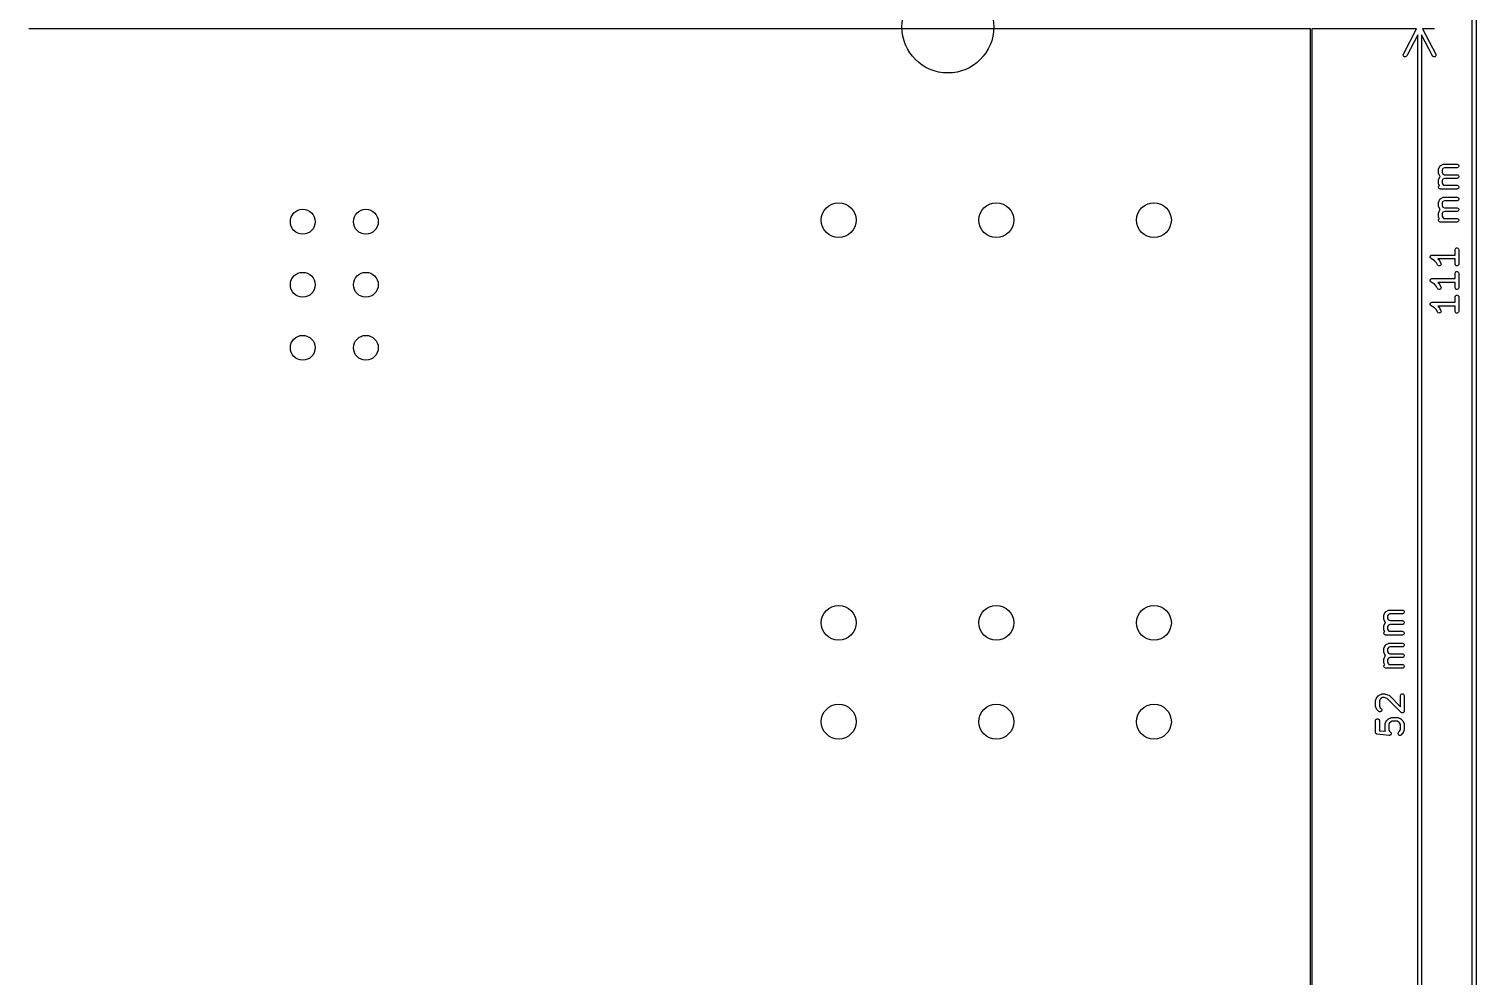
# Model space of a CAD drawing. Extents: x 0.57 to 7.95, y -5.84 to -0.5.
# Drawn here: x 5.629 to 7.924, y -4.144 to -2.641 of the extents above; entities that cross this region are included whole.
import ezdxf

# ---------------------------------------------------------------- set-up
doc = ezdxf.new("R2010")
doc.units = 0
doc.header["$MEASUREMENT"] = 0
doc.layers.add('BLACK', color=7, linetype='CONTINUOUS')

msp = doc.modelspace()

# ---------------------------------------------------------------- linework, layer by layer
at = {"layer": 'BLACK', "linetype": 'CONTINUOUS'}
for p, q in [((7.9183, -5.1454), (7.9183, -0.7995)), ((7.9242, -0.7995), (7.9242, -5.1454)), ((5.6299, -2.6407), (5.6293, -2.6407)), ((7.1063, -2.6407), (5.6299, -2.6407)), ((7.6616, -2.6407), (7.1063, -2.6407)), ((7.6616, -4.6821), (7.6616, -2.6407)), ((7.6636, -2.6407), (7.6636, -4.6821)), ((7.8298, -2.6407), (7.6636, -2.6407)), ((7.8089, -2.6808), (7.8298, -2.6407)), ((7.8317, -2.6499), (7.8142, -2.6835)), ((7.8317, -4.673), (7.8317, -2.6499)), ((7.8551, -2.6835), (7.8376, -2.6499)), ((7.8376, -2.6499), (7.8376, -4.673)), ((7.8577, -2.6407), (7.8395, -2.6407)), ((7.8395, -2.6407), (7.8604, -2.6808)), ((7.8583, -2.6407), (7.8577, -2.6407)), ((7.8086, -2.6825), (7.8087, -2.6813)), ((7.809, -2.6836), (7.8086, -2.6825)), ((7.8087, -2.6813), (7.8089, -2.6808)), ((7.8097, -2.6844), (7.809, -2.6836)), ((7.8107, -2.685), (7.8097, -2.6844)), ((7.8119, -2.6851), (7.8107, -2.685)), ((7.813, -2.6847), (7.8119, -2.6851)), ((7.8139, -2.684), (7.813, -2.6847)), ((7.8142, -2.6835), (7.8139, -2.684)), ((7.8554, -2.684), (7.8551, -2.6835)), ((7.8563, -2.6847), (7.8554, -2.684)), ((7.8574, -2.6851), (7.8563, -2.6847)), ((7.8586, -2.685), (7.8574, -2.6851)), ((7.8596, -2.6844), (7.8586, -2.685)), ((7.8603, -2.6836), (7.8596, -2.6844)), ((7.8607, -2.6825), (7.8603, -2.6836)), ((7.8604, -2.6808), (7.8606, -2.6813)), ((7.8606, -2.6813), (7.8607, -2.6825)), ((7.8647, -2.8631), (7.8648, -2.863)), ((7.8647, -2.8637), (7.8647, -2.8631)), ((7.8647, -2.8693), (7.8647, -2.8637)), ((7.8648, -2.8629), (7.865, -2.8624)), ((7.8648, -2.863), (7.8648, -2.8629)), ((7.865, -2.8624), (7.8669, -2.8586)), ((7.8669, -2.8586), (7.8669, -2.8585)), ((7.8669, -2.8585), (7.867, -2.8585)), ((7.867, -2.8584), (7.8672, -2.8581)), ((7.867, -2.8585), (7.867, -2.8584)), ((7.8672, -2.8581), (7.8675, -2.8579)), ((7.8675, -2.8579), (7.8677, -2.8576)), ((7.8677, -2.8576), (7.868, -2.8574)), ((7.868, -2.8574), (7.8681, -2.8574)), ((7.8681, -2.8574), (7.8682, -2.8573)), ((7.8681, -2.8574), (7.8681, -2.8574)), ((7.8682, -2.8573), (7.8719, -2.8554)), ((7.8717, -2.8622), (7.8706, -2.8644)), ((7.8706, -2.8644), (7.8706, -2.8686)), ((7.874, -2.861), (7.8717, -2.8622)), ((7.8719, -2.8554), (7.8725, -2.8552)), ((7.8725, -2.8552), (7.8726, -2.8552)), ((7.8726, -2.8552), (7.8727, -2.8552)), ((7.8727, -2.8552), (7.8733, -2.8551)), ((7.8733, -2.8551), (7.8939, -2.8551)), ((7.8939, -2.861), (7.874, -2.861)), ((7.8939, -2.8551), (7.8945, -2.8552)), ((7.8945, -2.861), (7.8939, -2.861)), ((7.8945, -2.8552), (7.8955, -2.8556)), ((7.8955, -2.8605), (7.8945, -2.861)), ((7.8955, -2.8556), (7.8963, -2.8564)), ((7.8963, -2.8597), (7.8955, -2.8605)), ((7.8963, -2.8564), (7.8968, -2.8575)), ((7.8968, -2.8587), (7.8963, -2.8597)), ((7.8968, -2.8575), (7.8968, -2.8587)), ((7.8647, -2.8699), (7.8647, -2.8693)), ((7.8648, -2.87), (7.8647, -2.8699)), ((7.8647, -2.88), (7.8648, -2.8799)), ((7.8647, -2.8806), (7.8647, -2.88)), ((7.8647, -2.8862), (7.8647, -2.8806)), ((7.8647, -2.8868), (7.8647, -2.8862)), ((7.8648, -2.8869), (7.8647, -2.8868)), ((7.8647, -2.8912), (7.8652, -2.8902)), ((7.8647, -2.8924), (7.8647, -2.8912)), ((7.8648, -2.8701), (7.8648, -2.87)), ((7.865, -2.8706), (7.8648, -2.8701)), ((7.8648, -2.8798), (7.865, -2.8793)), ((7.8648, -2.8799), (7.8648, -2.8798)), ((7.8648, -2.887), (7.8648, -2.8869)), ((7.865, -2.8875), (7.8648, -2.887)), ((7.8669, -2.8744), (7.865, -2.8706)), ((7.865, -2.8793), (7.8669, -2.8755)), ((7.866, -2.8894), (7.865, -2.8875)), ((7.8652, -2.8902), (7.866, -2.8894)), ((7.8669, -2.8745), (7.8669, -2.8744)), ((7.867, -2.8745), (7.8669, -2.8745)), ((7.8669, -2.8755), (7.8669, -2.8754)), ((7.8669, -2.8754), (7.867, -2.8754)), ((7.867, -2.8746), (7.867, -2.8745)), ((7.8672, -2.8749), (7.867, -2.8746)), ((7.867, -2.8753), (7.8672, -2.875)), ((7.867, -2.8754), (7.867, -2.8753)), ((7.8673, -2.875), (7.8672, -2.8749)), ((7.8672, -2.875), (7.8673, -2.875)), ((7.8706, -2.8686), (7.8717, -2.8709)), ((7.8717, -2.879), (7.8706, -2.8813)), ((7.8706, -2.8813), (7.8706, -2.8855)), ((7.8706, -2.8855), (7.8719, -2.8882)), ((7.8717, -2.8709), (7.874, -2.872)), ((7.874, -2.8779), (7.8717, -2.879)), ((7.8719, -2.8882), (7.8726, -2.8889)), ((7.8726, -2.8889), (7.8939, -2.8889)), ((7.874, -2.872), (7.8939, -2.872)), ((7.8939, -2.8779), (7.874, -2.8779)), ((7.8939, -2.872), (7.8945, -2.8721)), ((7.8945, -2.8778), (7.8939, -2.8779)), ((7.8939, -2.8889), (7.8945, -2.8889)), ((7.8945, -2.8721), (7.8955, -2.8725)), ((7.8955, -2.8774), (7.8945, -2.8778)), ((7.8945, -2.8889), (7.8955, -2.8894)), ((7.8955, -2.8725), (7.8963, -2.8733)), ((7.8963, -2.8766), (7.8955, -2.8774)), ((7.8955, -2.8894), (7.8963, -2.8902)), ((7.8963, -2.8733), (7.8968, -2.8744)), ((7.8968, -2.8755), (7.8963, -2.8766)), ((7.8963, -2.8902), (7.8968, -2.8912)), ((7.8968, -2.8744), (7.8968, -2.8755)), ((7.8968, -2.8912), (7.8968, -2.8924)), ((7.8652, -2.8935), (7.8647, -2.8924)), ((7.865, -2.9149), (7.8669, -2.9111)), ((7.866, -2.8943), (7.8652, -2.8935)), ((7.8671, -2.8947), (7.866, -2.8943)), ((7.8669, -2.9111), (7.8669, -2.911)), ((7.8669, -2.911), (7.867, -2.911)), ((7.867, -2.9109), (7.8672, -2.9106)), ((7.867, -2.911), (7.867, -2.9109)), ((7.8676, -2.8948), (7.8671, -2.8947)), ((7.8672, -2.9106), (7.8675, -2.9104)), ((7.8675, -2.9104), (7.8677, -2.9101)), ((7.8939, -2.8948), (7.8676, -2.8948)), ((7.8677, -2.9101), (7.868, -2.9099)), ((7.868, -2.9099), (7.8681, -2.9099)), ((7.8681, -2.9099), (7.8682, -2.9098)), ((7.8681, -2.9099), (7.8681, -2.9099)), ((7.8682, -2.9098), (7.8719, -2.9079)), ((7.874, -2.9135), (7.8717, -2.9146)), ((7.8719, -2.9079), (7.8725, -2.9077)), ((7.8725, -2.9077), (7.8726, -2.9077)), ((7.8726, -2.9077), (7.8727, -2.9077)), ((7.8727, -2.9077), (7.8733, -2.9076)), ((7.8733, -2.9076), (7.8939, -2.9076)), ((7.8939, -2.9135), (7.874, -2.9135)), ((7.8945, -2.8947), (7.8939, -2.8948)), ((7.8939, -2.9076), (7.8945, -2.9077)), ((7.8945, -2.9135), (7.8939, -2.9135)), ((7.8955, -2.8943), (7.8945, -2.8947)), ((7.8945, -2.9077), (7.8955, -2.9081)), ((7.8955, -2.913), (7.8945, -2.9135)), ((7.8963, -2.8935), (7.8955, -2.8943)), ((7.8955, -2.9081), (7.8963, -2.9089)), ((7.8963, -2.9122), (7.8955, -2.913)), ((7.8968, -2.8924), (7.8963, -2.8935)), ((7.8963, -2.9089), (7.8968, -2.91)), ((7.8968, -2.9111), (7.8963, -2.9122)), ((7.8968, -2.91), (7.8968, -2.9111)), ((7.8647, -2.9156), (7.8648, -2.9155)), ((7.8647, -2.9162), (7.8647, -2.9156)), ((7.8647, -2.9218), (7.8647, -2.9162)), ((7.8647, -2.9224), (7.8647, -2.9218)), ((7.8648, -2.9225), (7.8647, -2.9224)), ((7.8647, -2.9325), (7.8648, -2.9324)), ((7.8647, -2.9331), (7.8647, -2.9325)), ((7.8647, -2.9387), (7.8647, -2.9331)), ((7.8648, -2.9154), (7.865, -2.9149)), ((7.8648, -2.9155), (7.8648, -2.9154)), ((7.8648, -2.9226), (7.8648, -2.9225)), ((7.865, -2.9231), (7.8648, -2.9226)), ((7.8648, -2.9323), (7.865, -2.9318)), ((7.8648, -2.9324), (7.8648, -2.9323)), ((7.8669, -2.9269), (7.865, -2.9231)), ((7.865, -2.9318), (7.8669, -2.928)), ((7.8669, -2.927), (7.8669, -2.9269)), ((7.867, -2.927), (7.8669, -2.927)), ((7.8669, -2.928), (7.8669, -2.9279)), ((7.8669, -2.9279), (7.867, -2.9279)), ((7.867, -2.9271), (7.867, -2.927)), ((7.8672, -2.9274), (7.867, -2.9271)), ((7.867, -2.9278), (7.8672, -2.9275)), ((7.867, -2.9279), (7.867, -2.9278)), ((7.8672, -2.9275), (7.8673, -2.9274)), ((7.8673, -2.9274), (7.8672, -2.9274)), ((7.8717, -2.9146), (7.8706, -2.9169)), ((7.8706, -2.9169), (7.8706, -2.9211)), ((7.8706, -2.9211), (7.8717, -2.9234)), ((7.8717, -2.9315), (7.8706, -2.9338)), ((7.8706, -2.9338), (7.8706, -2.938)), ((7.8717, -2.9234), (7.874, -2.9245)), ((7.874, -2.9304), (7.8717, -2.9315)), ((7.874, -2.9245), (7.8939, -2.9245)), ((7.8939, -2.9304), (7.874, -2.9304)), ((7.8939, -2.9245), (7.8945, -2.9246)), ((7.8945, -2.9303), (7.8939, -2.9304)), ((7.8945, -2.9246), (7.8955, -2.925)), ((7.8955, -2.9299), (7.8945, -2.9303)), ((7.8955, -2.925), (7.8963, -2.9258)), ((7.8963, -2.9291), (7.8955, -2.9299)), ((7.8963, -2.9258), (7.8968, -2.9269)), ((7.8968, -2.928), (7.8963, -2.9291)), ((7.8968, -2.9269), (7.8968, -2.928)), ((7.8647, -2.9393), (7.8647, -2.9387)), ((7.8648, -2.9394), (7.8647, -2.9393)), ((7.8647, -2.9437), (7.8652, -2.9427)), ((7.8647, -2.9449), (7.8647, -2.9437)), ((7.8652, -2.946), (7.8647, -2.9449)), ((7.8648, -2.9395), (7.8648, -2.9394)), ((7.865, -2.94), (7.8648, -2.9395)), ((7.866, -2.9419), (7.865, -2.94)), ((7.8652, -2.9427), (7.866, -2.9419)), ((7.866, -2.9468), (7.8652, -2.946)), ((7.8671, -2.9472), (7.866, -2.9468)), ((7.8676, -2.9473), (7.8671, -2.9472)), ((7.8939, -2.9473), (7.8676, -2.9473)), ((7.8706, -2.938), (7.8719, -2.9407)), ((7.8719, -2.9407), (7.8726, -2.9414)), ((7.8726, -2.9414), (7.8939, -2.9414)), ((7.8939, -2.9414), (7.8945, -2.9414)), ((7.8945, -2.9472), (7.8939, -2.9473)), ((7.8945, -2.9414), (7.8955, -2.9419)), ((7.8955, -2.9468), (7.8945, -2.9472)), ((7.8955, -2.9419), (7.8963, -2.9427)), ((7.8963, -2.946), (7.8955, -2.9468)), ((7.8963, -2.9427), (7.8968, -2.9437)), ((7.8968, -2.9449), (7.8963, -2.946)), ((7.8968, -2.9437), (7.8968, -2.9449)), ((7.8516, -3.0019), (7.8517, -3.0016)), ((7.8516, -3.0022), (7.8516, -3.0019)), ((7.8516, -3.0024), (7.8516, -3.0022)), ((7.8516, -3.0027), (7.8516, -3.0024)), ((7.8516, -3.003), (7.8516, -3.0027)), ((7.8517, -3.0033), (7.8516, -3.003)), ((7.8517, -3.0016), (7.8518, -3.0013)), ((7.8518, -3.0036), (7.8517, -3.0033)), ((7.8518, -3.0013), (7.852, -3.0011)), ((7.852, -3.0038), (7.8518, -3.0036)), ((7.852, -3.0011), (7.8521, -3.0008)), ((7.8521, -3.0041), (7.852, -3.0038)), ((7.8521, -3.0008), (7.8523, -3.0006)), ((7.8523, -3.0043), (7.8521, -3.0041)), ((7.8523, -3.0006), (7.8524, -3.0004)), ((7.8524, -3.0045), (7.8523, -3.0043)), ((7.8524, -3.0004), (7.8527, -3.0002)), ((7.8529, -3.0049), (7.8524, -3.0045)), ((7.8527, -3.0002), (7.8529, -3)), ((7.8529, -3), (7.8531, -2.9999)), ((7.8583, -3.0085), (7.8529, -3.0049)), ((7.8529, -3.0049), (7.8529, -3.0049)), ((7.8529, -3.0049), (7.8529, -3.0049)), ((7.8529, -3.0049), (7.8529, -3.0049)), ((7.8531, -2.9999), (7.8534, -2.9997)), ((7.8534, -2.9997), (7.8537, -2.9997)), ((7.8537, -2.9997), (7.8539, -2.9995)), ((7.8539, -2.9995), (7.8545, -2.9995)), ((7.8545, -2.9995), (7.8545, -2.9995)), ((7.8545, -2.9995), (7.8545, -2.9995)), ((7.8545, -2.9995), (7.8545, -2.9995)), ((7.8545, -2.9995), (7.8909, -2.9995)), ((7.8909, -3.0054), (7.8635, -3.0054)), ((7.8635, -3.0054), (7.866, -3.0078)), ((7.8909, -2.9912), (7.891, -2.9906)), ((7.8909, -2.9995), (7.8909, -2.9912)), ((7.8909, -3.0137), (7.8909, -3.0054)), ((7.891, -2.9906), (7.8914, -2.9895)), ((7.8914, -2.9895), (7.8923, -2.9887)), ((7.8923, -2.9887), (7.8933, -2.9883)), ((7.8933, -2.9883), (7.8945, -2.9883)), ((7.8945, -2.9883), (7.8955, -2.9887)), ((7.8955, -2.9887), (7.8963, -2.9895)), ((7.8963, -2.9895), (7.8968, -2.9906)), ((7.8968, -2.9906), (7.8968, -2.9912)), ((7.8968, -2.9912), (7.8968, -3.0137)), ((7.8615, -3.0117), (7.8583, -3.0085)), ((7.8631, -3.015), (7.8615, -3.0117)), ((7.8634, -3.0155), (7.8631, -3.015)), ((7.8643, -3.0163), (7.8634, -3.0155)), ((7.8654, -3.0166), (7.8643, -3.0163)), ((7.8665, -3.0165), (7.8654, -3.0166)), ((7.866, -3.0078), (7.8662, -3.0081)), ((7.8662, -3.0081), (7.8662, -3.0081)), ((7.8662, -3.0081), (7.8663, -3.0082)), ((7.8663, -3.0082), (7.8663, -3.0083)), ((7.8663, -3.0083), (7.8664, -3.0084)), ((7.8664, -3.0084), (7.8665, -3.0086)), ((7.8665, -3.0086), (7.8684, -3.0124)), ((7.8676, -3.016), (7.8665, -3.0165)), ((7.8683, -3.0151), (7.8676, -3.016)), ((7.8687, -3.0141), (7.8683, -3.0151)), ((7.8684, -3.0124), (7.8686, -3.0129)), ((7.8686, -3.0129), (7.8687, -3.0141)), ((7.891, -3.0143), (7.8909, -3.0137)), ((7.8909, -3.0287), (7.891, -3.0281)), ((7.8909, -3.037), (7.8909, -3.0287)), ((7.8914, -3.0153), (7.891, -3.0143)), ((7.891, -3.0281), (7.8914, -3.027)), ((7.8923, -3.0161), (7.8914, -3.0153)), ((7.8914, -3.027), (7.8923, -3.0262)), ((7.8933, -3.0166), (7.8923, -3.0161)), ((7.8923, -3.0262), (7.8933, -3.0258)), ((7.8945, -3.0166), (7.8933, -3.0166)), ((7.8933, -3.0258), (7.8945, -3.0258)), ((7.8955, -3.0161), (7.8945, -3.0166)), ((7.8945, -3.0258), (7.8955, -3.0262)), ((7.8963, -3.0153), (7.8955, -3.0161)), ((7.8955, -3.0262), (7.8963, -3.027)), ((7.8968, -3.0143), (7.8963, -3.0153)), ((7.8963, -3.027), (7.8968, -3.0281)), ((7.8968, -3.0137), (7.8968, -3.0143)), ((7.8968, -3.0281), (7.8968, -3.0287)), ((7.8968, -3.0287), (7.8968, -3.0512)), ((7.8516, -3.0394), (7.8517, -3.0391)), ((7.8516, -3.0396), (7.8516, -3.0394)), ((7.8516, -3.0399), (7.8516, -3.0396)), ((7.8516, -3.0402), (7.8516, -3.0399)), ((7.8516, -3.0405), (7.8516, -3.0402)), ((7.8517, -3.0408), (7.8516, -3.0405)), ((7.8517, -3.0391), (7.8518, -3.0388)), ((7.8518, -3.0411), (7.8517, -3.0408)), ((7.8518, -3.0388), (7.852, -3.0386)), ((7.852, -3.0413), (7.8518, -3.0411)), ((7.852, -3.0386), (7.8521, -3.0383)), ((7.8521, -3.0416), (7.852, -3.0413)), ((7.8521, -3.0383), (7.8523, -3.0381)), ((7.8523, -3.0418), (7.8521, -3.0416)), ((7.8523, -3.0381), (7.8524, -3.0378)), ((7.8524, -3.042), (7.8523, -3.0418)), ((7.8524, -3.0378), (7.8527, -3.0377)), ((7.8529, -3.0424), (7.8524, -3.042)), ((7.8527, -3.0377), (7.8529, -3.0375)), ((7.8529, -3.0375), (7.8531, -3.0374)), ((7.8583, -3.046), (7.8529, -3.0424)), ((7.8529, -3.0424), (7.8529, -3.0424)), ((7.8529, -3.0424), (7.8529, -3.0424)), ((7.8529, -3.0424), (7.8529, -3.0424)), ((7.8531, -3.0374), (7.8534, -3.0372)), ((7.8534, -3.0372), (7.8537, -3.0371)), ((7.8537, -3.0371), (7.8539, -3.037)), ((7.8539, -3.037), (7.8545, -3.037)), ((7.8545, -3.037), (7.8545, -3.037)), ((7.8545, -3.037), (7.8545, -3.037)), ((7.8545, -3.037), (7.8545, -3.037)), ((7.8545, -3.037), (7.8909, -3.037)), ((7.8615, -3.0492), (7.8583, -3.046)), ((7.8631, -3.0525), (7.8615, -3.0492)), ((7.8909, -3.0429), (7.8635, -3.0429)), ((7.8635, -3.0429), (7.866, -3.0453)), ((7.866, -3.0453), (7.8662, -3.0456)), ((7.8662, -3.0456), (7.8662, -3.0456)), ((7.8662, -3.0456), (7.8663, -3.0457)), ((7.8663, -3.0457), (7.8663, -3.0458)), ((7.8663, -3.0458), (7.8664, -3.0459)), ((7.8664, -3.0459), (7.8665, -3.0461)), ((7.8665, -3.0461), (7.8684, -3.0499)), ((7.8687, -3.0516), (7.8683, -3.0526)), ((7.8684, -3.0499), (7.8686, -3.0504)), ((7.8686, -3.0504), (7.8687, -3.0516)), ((7.8909, -3.0512), (7.8909, -3.0429)), ((7.891, -3.0518), (7.8909, -3.0512)), ((7.8914, -3.0528), (7.891, -3.0518)), ((7.8968, -3.0518), (7.8963, -3.0528)), ((7.8968, -3.0512), (7.8968, -3.0518)), ((7.8527, -3.0752), (7.8529, -3.075)), ((7.8529, -3.075), (7.8531, -3.0749)), ((7.8531, -3.0749), (7.8534, -3.0747)), ((7.8534, -3.0747), (7.8537, -3.0746)), ((7.8537, -3.0746), (7.8539, -3.0745)), ((7.8539, -3.0745), (7.8545, -3.0745)), ((7.8545, -3.0745), (7.8545, -3.0745)), ((7.8545, -3.0745), (7.8545, -3.0745)), ((7.8545, -3.0745), (7.8545, -3.0745)), ((7.8545, -3.0745), (7.8909, -3.0745)), ((7.8634, -3.053), (7.8631, -3.0525)), ((7.8643, -3.0537), (7.8634, -3.053)), ((7.8654, -3.0541), (7.8643, -3.0537)), ((7.8665, -3.054), (7.8654, -3.0541)), ((7.8676, -3.0535), (7.8665, -3.054)), ((7.8683, -3.0526), (7.8676, -3.0535)), ((7.8909, -3.0662), (7.891, -3.0656)), ((7.8909, -3.0745), (7.8909, -3.0662)), ((7.891, -3.0656), (7.8914, -3.0645)), ((7.8923, -3.0536), (7.8914, -3.0528)), ((7.8914, -3.0645), (7.8923, -3.0637)), ((7.8933, -3.0541), (7.8923, -3.0536)), ((7.8923, -3.0637), (7.8933, -3.0633)), ((7.8945, -3.0541), (7.8933, -3.0541)), ((7.8933, -3.0633), (7.8945, -3.0633)), ((7.8955, -3.0536), (7.8945, -3.0541)), ((7.8945, -3.0633), (7.8955, -3.0637)), ((7.8963, -3.0528), (7.8955, -3.0536)), ((7.8955, -3.0637), (7.8963, -3.0645)), ((7.8963, -3.0645), (7.8968, -3.0656)), ((7.8968, -3.0656), (7.8968, -3.0662)), ((7.8968, -3.0662), (7.8968, -3.0887)), ((7.8516, -3.0769), (7.8517, -3.0766)), ((7.8516, -3.0771), (7.8516, -3.0769)), ((7.8516, -3.0774), (7.8516, -3.0771)), ((7.8516, -3.0777), (7.8516, -3.0774)), ((7.8516, -3.078), (7.8516, -3.0777)), ((7.8517, -3.0783), (7.8516, -3.078)), ((7.8517, -3.0766), (7.8518, -3.0763)), ((7.8518, -3.0786), (7.8517, -3.0783)), ((7.8518, -3.0763), (7.852, -3.0761)), ((7.852, -3.0788), (7.8518, -3.0786)), ((7.852, -3.0761), (7.8521, -3.0758)), ((7.8521, -3.0791), (7.852, -3.0788)), ((7.8521, -3.0758), (7.8523, -3.0756)), ((7.8523, -3.0793), (7.8521, -3.0791)), ((7.8523, -3.0756), (7.8524, -3.0753)), ((7.8524, -3.0795), (7.8523, -3.0793)), ((7.8524, -3.0753), (7.8527, -3.0752)), ((7.8529, -3.0799), (7.8524, -3.0795)), ((7.8583, -3.0835), (7.8529, -3.0799)), ((7.8529, -3.0799), (7.8529, -3.0799)), ((7.8529, -3.0799), (7.8529, -3.0799)), ((7.8529, -3.0799), (7.8529, -3.0799)), ((7.8615, -3.0867), (7.8583, -3.0835)), ((7.8631, -3.09), (7.8615, -3.0867)), ((7.8634, -3.0905), (7.8631, -3.09)), ((7.8643, -3.0912), (7.8634, -3.0905)), ((7.8909, -3.0804), (7.8635, -3.0804)), ((7.8635, -3.0804), (7.866, -3.0828)), ((7.8654, -3.0916), (7.8643, -3.0912)), ((7.8665, -3.0915), (7.8654, -3.0916)), ((7.866, -3.0828), (7.8662, -3.0831)), ((7.8662, -3.0831), (7.8662, -3.0831)), ((7.8662, -3.0831), (7.8663, -3.0832)), ((7.8663, -3.0832), (7.8663, -3.0833)), ((7.8663, -3.0833), (7.8664, -3.0834)), ((7.8664, -3.0834), (7.8665, -3.0836)), ((7.8665, -3.0836), (7.8684, -3.0874)), ((7.8676, -3.091), (7.8665, -3.0915)), ((7.8683, -3.0901), (7.8676, -3.091)), ((7.8687, -3.089), (7.8683, -3.0901)), ((7.8684, -3.0874), (7.8686, -3.0879)), ((7.8686, -3.0879), (7.8687, -3.089)), ((7.8909, -3.0887), (7.8909, -3.0804)), ((7.891, -3.0893), (7.8909, -3.0887)), ((7.8914, -3.0903), (7.891, -3.0893)), ((7.8923, -3.0911), (7.8914, -3.0903)), ((7.8933, -3.0916), (7.8923, -3.0911)), ((7.8945, -3.0916), (7.8933, -3.0916)), ((7.8955, -3.0911), (7.8945, -3.0916)), ((7.8963, -3.0903), (7.8955, -3.0911)), ((7.8968, -3.0893), (7.8963, -3.0903)), ((7.8968, -3.0887), (7.8968, -3.0893)), ((7.7781, -3.5709), (7.7782, -3.5708)), ((7.7781, -3.5714), (7.7781, -3.5709)), ((7.7781, -3.5771), (7.7781, -3.5714)), ((7.7781, -3.5776), (7.7781, -3.5771)), ((7.7782, -3.5777), (7.7781, -3.5776)), ((7.7782, -3.5706), (7.7784, -3.5701)), ((7.7782, -3.5708), (7.7782, -3.5706)), ((7.7782, -3.5778), (7.7782, -3.5777)), ((7.7784, -3.5784), (7.7782, -3.5778)), ((7.7784, -3.5701), (7.7803, -3.5664)), ((7.7803, -3.5821), (7.7784, -3.5784)), ((7.7803, -3.5663), (7.7803, -3.5662)), ((7.7803, -3.5662), (7.7804, -3.5662)), ((7.7803, -3.5664), (7.7803, -3.5663)), ((7.7804, -3.5662), (7.7806, -3.5659)), ((7.7806, -3.5659), (7.7809, -3.5656)), ((7.7809, -3.5656), (7.7811, -3.5653)), ((7.7811, -3.5653), (7.7814, -3.5652)), ((7.7814, -3.5652), (7.7814, -3.5651)), ((7.7814, -3.5651), (7.7815, -3.5651)), ((7.7815, -3.5651), (7.7816, -3.565)), ((7.7816, -3.565), (7.7853, -3.5632)), ((7.7851, -3.5699), (7.784, -3.5721)), ((7.784, -3.5721), (7.784, -3.5764)), ((7.784, -3.5764), (7.7851, -3.5786)), ((7.7874, -3.5688), (7.7851, -3.5699)), ((7.7851, -3.5786), (7.7874, -3.5797)), ((7.7853, -3.5632), (7.7859, -3.563)), ((7.7859, -3.563), (7.786, -3.5629)), ((7.786, -3.5629), (7.7861, -3.5629)), ((7.7861, -3.5629), (7.7867, -3.5629)), ((7.7867, -3.5629), (7.8073, -3.5629)), ((7.8073, -3.5688), (7.7874, -3.5688)), ((7.7874, -3.5797), (7.8073, -3.5797)), ((7.8073, -3.5629), (7.8079, -3.5629)), ((7.8079, -3.5687), (7.8073, -3.5688)), ((7.8073, -3.5797), (7.8079, -3.5798)), ((7.8079, -3.5629), (7.8089, -3.5633)), ((7.8089, -3.5683), (7.8079, -3.5687)), ((7.8079, -3.5798), (7.8089, -3.5802)), ((7.8089, -3.5633), (7.8097, -3.5642)), ((7.8097, -3.5674), (7.8089, -3.5683)), ((7.8097, -3.5642), (7.8102, -3.5652)), ((7.8102, -3.5664), (7.8097, -3.5674)), ((7.8102, -3.5652), (7.8102, -3.5664)), ((7.7781, -3.5877), (7.7782, -3.5876)), ((7.7781, -3.5883), (7.7781, -3.5877)), ((7.7781, -3.5939), (7.7781, -3.5883)), ((7.7781, -3.5945), (7.7781, -3.5939)), ((7.7782, -3.5946), (7.7781, -3.5945)), ((7.7781, -3.599), (7.7786, -3.5979)), ((7.7781, -3.6001), (7.7781, -3.599)), ((7.7786, -3.6012), (7.7781, -3.6001)), ((7.7782, -3.5875), (7.7784, -3.587)), ((7.7782, -3.5876), (7.7782, -3.5875)), ((7.7782, -3.5947), (7.7782, -3.5946)), ((7.7784, -3.5952), (7.7782, -3.5947)), ((7.7784, -3.587), (7.7803, -3.5832)), ((7.7793, -3.5971), (7.7784, -3.5952)), ((7.7786, -3.5979), (7.7793, -3.5971)), ((7.7794, -3.602), (7.7786, -3.6012)), ((7.7805, -3.6024), (7.7794, -3.602)), ((7.7803, -3.5822), (7.7803, -3.5821)), ((7.7803, -3.5823), (7.7803, -3.5822)), ((7.7804, -3.5823), (7.7803, -3.5823)), ((7.7803, -3.5831), (7.7804, -3.583)), ((7.7803, -3.5832), (7.7803, -3.5831)), ((7.7803, -3.5831), (7.7803, -3.5831)), ((7.7806, -3.5826), (7.7804, -3.5823)), ((7.7804, -3.583), (7.7806, -3.5827)), ((7.781, -3.6025), (7.7805, -3.6024)), ((7.7806, -3.5827), (7.7806, -3.5826)), ((7.7806, -3.5827), (7.7806, -3.5827)), ((7.8073, -3.6025), (7.781, -3.6025)), ((7.7851, -3.5868), (7.784, -3.589)), ((7.784, -3.589), (7.784, -3.5932)), ((7.784, -3.5932), (7.7853, -3.5959)), ((7.7874, -3.5856), (7.7851, -3.5868)), ((7.7853, -3.5959), (7.786, -3.5966)), ((7.786, -3.5966), (7.8073, -3.5966)), ((7.8073, -3.5856), (7.7874, -3.5856)), ((7.8079, -3.5856), (7.8073, -3.5856)), ((7.8073, -3.5966), (7.8079, -3.5967)), ((7.8079, -3.6024), (7.8073, -3.6025)), ((7.8089, -3.5851), (7.8079, -3.5856)), ((7.8079, -3.5967), (7.8089, -3.5971)), ((7.8089, -3.602), (7.8079, -3.6024)), ((7.8089, -3.5802), (7.8097, -3.581)), ((7.8097, -3.5843), (7.8089, -3.5851)), ((7.8089, -3.5971), (7.8097, -3.5979)), ((7.8097, -3.6012), (7.8089, -3.602)), ((7.8097, -3.581), (7.8102, -3.5821)), ((7.8102, -3.5833), (7.8097, -3.5843)), ((7.8097, -3.5979), (7.8102, -3.599)), ((7.8102, -3.6001), (7.8097, -3.6012)), ((7.8102, -3.5821), (7.8102, -3.5833)), ((7.8102, -3.599), (7.8102, -3.6001)), ((7.7781, -3.6233), (7.7782, -3.6232)), ((7.7781, -3.6239), (7.7781, -3.6233)), ((7.7781, -3.6295), (7.7781, -3.6239)), ((7.7782, -3.6231), (7.7784, -3.6226)), ((7.7782, -3.6232), (7.7782, -3.6231)), ((7.7784, -3.6226), (7.7803, -3.6189)), ((7.7803, -3.6188), (7.7803, -3.6187)), ((7.7803, -3.6187), (7.7804, -3.6187)), ((7.7803, -3.6189), (7.7803, -3.6188)), ((7.7804, -3.6187), (7.7806, -3.6184)), ((7.7806, -3.6184), (7.7809, -3.6181)), ((7.7809, -3.6181), (7.7811, -3.6178)), ((7.7811, -3.6178), (7.7814, -3.6177)), ((7.7814, -3.6177), (7.7814, -3.6176)), ((7.7814, -3.6176), (7.7815, -3.6176)), ((7.7815, -3.6176), (7.7816, -3.6175)), ((7.7816, -3.6175), (7.7853, -3.6157)), ((7.7851, -3.6224), (7.784, -3.6246)), ((7.784, -3.6246), (7.784, -3.6288)), ((7.7874, -3.6213), (7.7851, -3.6224)), ((7.7853, -3.6157), (7.7859, -3.6154)), ((7.7859, -3.6154), (7.786, -3.6154)), ((7.786, -3.6154), (7.7861, -3.6154)), ((7.7861, -3.6154), (7.7867, -3.6153)), ((7.7867, -3.6153), (7.8073, -3.6153)), ((7.8073, -3.6213), (7.7874, -3.6213)), ((7.8073, -3.6153), (7.8079, -3.6154)), ((7.8079, -3.6212), (7.8073, -3.6213)), ((7.8079, -3.6154), (7.8089, -3.6158)), ((7.8089, -3.6208), (7.8079, -3.6212)), ((7.8089, -3.6158), (7.8097, -3.6167)), ((7.8097, -3.6199), (7.8089, -3.6208)), ((7.8097, -3.6167), (7.8102, -3.6177)), ((7.8102, -3.6189), (7.8097, -3.6199)), ((7.8102, -3.6177), (7.8102, -3.6189)), ((7.7781, -3.6301), (7.7781, -3.6295)), ((7.7782, -3.6302), (7.7781, -3.6301)), ((7.7781, -3.6402), (7.7782, -3.6401)), ((7.7781, -3.6408), (7.7781, -3.6402)), ((7.7781, -3.6464), (7.7781, -3.6408)), ((7.7781, -3.647), (7.7781, -3.6464)), ((7.7782, -3.6471), (7.7781, -3.647)), ((7.7782, -3.6303), (7.7782, -3.6302)), ((7.7784, -3.6309), (7.7782, -3.6303)), ((7.7782, -3.64), (7.7784, -3.6395)), ((7.7782, -3.6401), (7.7782, -3.64)), ((7.7782, -3.6472), (7.7782, -3.6471)), ((7.7784, -3.6477), (7.7782, -3.6472)), ((7.7803, -3.6346), (7.7784, -3.6309)), ((7.7784, -3.6395), (7.7803, -3.6357)), ((7.7793, -3.6496), (7.7784, -3.6477)), ((7.7803, -3.6347), (7.7803, -3.6346)), ((7.7803, -3.6348), (7.7803, -3.6347)), ((7.7804, -3.6348), (7.7803, -3.6348)), ((7.7803, -3.6356), (7.7804, -3.6355)), ((7.7803, -3.6357), (7.7803, -3.6356)), ((7.7803, -3.6356), (7.7803, -3.6356)), ((7.7806, -3.6351), (7.7804, -3.6348)), ((7.7804, -3.6355), (7.7806, -3.6352)), ((7.7806, -3.6352), (7.7806, -3.6351)), ((7.7806, -3.6352), (7.7806, -3.6352)), ((7.784, -3.6288), (7.7851, -3.6311)), ((7.7851, -3.6392), (7.784, -3.6415)), ((7.784, -3.6415), (7.784, -3.6457)), ((7.784, -3.6457), (7.7853, -3.6484)), ((7.7851, -3.6311), (7.7874, -3.6322)), ((7.7874, -3.6381), (7.7851, -3.6392)), ((7.7853, -3.6484), (7.786, -3.6491)), ((7.7874, -3.6322), (7.8073, -3.6322)), ((7.8073, -3.6381), (7.7874, -3.6381)), ((7.8073, -3.6322), (7.8079, -3.6323)), ((7.8079, -3.6381), (7.8073, -3.6381)), ((7.8079, -3.6323), (7.8089, -3.6327)), ((7.8089, -3.6376), (7.8079, -3.6381)), ((7.8089, -3.6327), (7.8097, -3.6335)), ((7.8097, -3.6368), (7.8089, -3.6376)), ((7.8097, -3.6335), (7.8102, -3.6346)), ((7.8102, -3.6357), (7.8097, -3.6368)), ((7.8102, -3.6346), (7.8102, -3.6357)), ((7.7781, -3.6515), (7.7786, -3.6504)), ((7.7781, -3.6526), (7.7781, -3.6515)), ((7.7786, -3.6537), (7.7781, -3.6526)), ((7.7786, -3.6504), (7.7793, -3.6496)), ((7.7794, -3.6545), (7.7786, -3.6537)), ((7.7805, -3.6549), (7.7794, -3.6545)), ((7.781, -3.655), (7.7805, -3.6549)), ((7.8073, -3.655), (7.781, -3.655)), ((7.786, -3.6491), (7.8073, -3.6491)), ((7.8073, -3.6491), (7.8079, -3.6491)), ((7.8079, -3.6549), (7.8073, -3.655)), ((7.8079, -3.6491), (7.8089, -3.6496)), ((7.8089, -3.6545), (7.8079, -3.6549)), ((7.8089, -3.6496), (7.8097, -3.6504)), ((7.8097, -3.6537), (7.8089, -3.6545)), ((7.8097, -3.6504), (7.8102, -3.6515)), ((7.8102, -3.6526), (7.8097, -3.6537)), ((7.8102, -3.6515), (7.8102, -3.6526)), ((7.765, -3.7058), (7.7651, -3.7057)), ((7.765, -3.7064), (7.765, -3.7058)), ((7.765, -3.7158), (7.765, -3.7064)), ((7.765, -3.7164), (7.765, -3.7158)), ((7.7651, -3.7165), (7.765, -3.7164)), ((7.7651, -3.7056), (7.7653, -3.7051)), ((7.7651, -3.7057), (7.7651, -3.7056)), ((7.7651, -3.7166), (7.7651, -3.7165)), ((7.7653, -3.7171), (7.7651, -3.7166)), ((7.7653, -3.7051), (7.7671, -3.7013)), ((7.7671, -3.7209), (7.7653, -3.7171)), ((7.7671, -3.7013), (7.7673, -3.7011)), ((7.7673, -3.701), (7.7674, -3.7009)), ((7.7673, -3.7011), (7.7673, -3.701)), ((7.7674, -3.7009), (7.7675, -3.7008)), ((7.7674, -3.7009), (7.7674, -3.7009)), ((7.7675, -3.7008), (7.7677, -3.7006)), ((7.7677, -3.7006), (7.7696, -3.6987)), ((7.7696, -3.6987), (7.7698, -3.6985)), ((7.7698, -3.6985), (7.7699, -3.6984)), ((7.7698, -3.6985), (7.7698, -3.6985)), ((7.7699, -3.6984), (7.77, -3.6983)), ((7.77, -3.6983), (7.7701, -3.6983)), ((7.7701, -3.6983), (7.7703, -3.6981)), ((7.7703, -3.6981), (7.7741, -3.6963)), ((7.7722, -3.7044), (7.7709, -3.7071)), ((7.7709, -3.7071), (7.7709, -3.7151)), ((7.7709, -3.7151), (7.7722, -3.7178)), ((7.7734, -3.7032), (7.7722, -3.7044)), ((7.7761, -3.7019), (7.7734, -3.7032)), ((7.7741, -3.6963), (7.7746, -3.6961)), ((7.7746, -3.6961), (7.7747, -3.6961)), ((7.7747, -3.6961), (7.7748, -3.696)), ((7.7748, -3.696), (7.7754, -3.696)), ((7.7754, -3.696), (7.7792, -3.696)), ((7.7787, -3.7019), (7.7761, -3.7019)), ((7.7832, -3.7034), (7.7787, -3.7019)), ((7.7792, -3.696), (7.7794, -3.696)), ((7.7794, -3.696), (7.7795, -3.696)), ((7.7795, -3.696), (7.7796, -3.696)), ((7.7796, -3.696), (7.7797, -3.696)), ((7.7797, -3.696), (7.7798, -3.696)), ((7.7798, -3.696), (7.7801, -3.6961)), ((7.7801, -3.6961), (7.7857, -3.698)), ((7.8052, -3.7254), (7.7832, -3.7034)), ((7.7857, -3.698), (7.7862, -3.6982)), ((7.7862, -3.6982), (7.7863, -3.6983)), ((7.7863, -3.6983), (7.7864, -3.6983)), ((7.7864, -3.6983), (7.7869, -3.6987)), ((7.7869, -3.6987), (7.8043, -3.7162)), ((7.8043, -3.6989), (7.8044, -3.6983)), ((7.8043, -3.7162), (7.8043, -3.6989)), ((7.8044, -3.6983), (7.8048, -3.6973)), ((7.8048, -3.6973), (7.8056, -3.6965)), ((7.8056, -3.6965), (7.8067, -3.696)), ((7.8067, -3.696), (7.8079, -3.696)), ((7.8079, -3.696), (7.8089, -3.6965)), ((7.8089, -3.6965), (7.8097, -3.6973)), ((7.8097, -3.6973), (7.8102, -3.6983)), ((7.8102, -3.6983), (7.8102, -3.6989)), ((7.8102, -3.6989), (7.8102, -3.7233)), ((7.765, -3.7377), (7.7655, -3.7366)), ((7.765, -3.7383), (7.765, -3.7377)), ((7.765, -3.757), (7.765, -3.7383)), ((7.7655, -3.7366), (7.7663, -3.7358)), ((7.7663, -3.7358), (7.7673, -3.7354)), ((7.7673, -3.7211), (7.7671, -3.7209)), ((7.7673, -3.7212), (7.7673, -3.7211)), ((7.7674, -3.7213), (7.7673, -3.7212)), ((7.7673, -3.7354), (7.7685, -3.7354)), ((7.7675, -3.7214), (7.7674, -3.7213)), ((7.7674, -3.7213), (7.7674, -3.7213)), ((7.7677, -3.7216), (7.7675, -3.7214)), ((7.7696, -3.7235), (7.7677, -3.7216)), ((7.7685, -3.7354), (7.7695, -3.7358)), ((7.7695, -3.7358), (7.7704, -3.7366)), ((7.77, -3.7239), (7.7696, -3.7235)), ((7.7711, -3.7243), (7.77, -3.7239)), ((7.7704, -3.7366), (7.7708, -3.7377)), ((7.7708, -3.7377), (7.7709, -3.7383)), ((7.7709, -3.7383), (7.7709, -3.7544)), ((7.7722, -3.7243), (7.7711, -3.7243)), ((7.7722, -3.7178), (7.7737, -3.7193)), ((7.7733, -3.7239), (7.7722, -3.7243)), ((7.7741, -3.7231), (7.7733, -3.7239)), ((7.7737, -3.7193), (7.7741, -3.7198)), ((7.7741, -3.7198), (7.7746, -3.7208)), ((7.7746, -3.722), (7.7741, -3.7231)), ((7.7746, -3.7208), (7.7746, -3.722)), ((7.7803, -3.7426), (7.7821, -3.7388)), ((7.7821, -3.7388), (7.7823, -3.7386)), ((7.7823, -3.7385), (7.7824, -3.7384)), ((7.7823, -3.7386), (7.7823, -3.7385)), ((7.7824, -3.7384), (7.7824, -3.7383)), ((7.7824, -3.7383), (7.7825, -3.7383)), ((7.7825, -3.7383), (7.7827, -3.7381)), ((7.7827, -3.7381), (7.7846, -3.7362)), ((7.7846, -3.7362), (7.7848, -3.736)), ((7.7848, -3.736), (7.7848, -3.7359)), ((7.7848, -3.7359), (7.7849, -3.7359)), ((7.7849, -3.7359), (7.785, -3.7358)), ((7.785, -3.7358), (7.7851, -3.7358)), ((7.7851, -3.7358), (7.7853, -3.7356)), ((7.7853, -3.7356), (7.7891, -3.7338)), ((7.7911, -3.7394), (7.7884, -3.7407)), ((7.7891, -3.7338), (7.7896, -3.7336)), ((7.7896, -3.7336), (7.7897, -3.7336)), ((7.7897, -3.7336), (7.7898, -3.7335)), ((7.7898, -3.7335), (7.7904, -3.7335)), ((7.7904, -3.7335), (7.7998, -3.7335)), ((7.7991, -3.7394), (7.7911, -3.7394)), ((7.8018, -3.7407), (7.7991, -3.7394)), ((7.7998, -3.7335), (7.8004, -3.7335)), ((7.8004, -3.7335), (7.8005, -3.7336)), ((7.8005, -3.7336), (7.8006, -3.7336)), ((7.8006, -3.7336), (7.8011, -3.7338)), ((7.8011, -3.7338), (7.8048, -3.7356)), ((7.8048, -3.7356), (7.8051, -3.7358)), ((7.8051, -3.7358), (7.8052, -3.7358)), ((7.8056, -3.7257), (7.8052, -3.7254)), ((7.8052, -3.7358), (7.8052, -3.7359)), ((7.8052, -3.7359), (7.8053, -3.7359)), ((7.8053, -3.7359), (7.8054, -3.736)), ((7.8054, -3.736), (7.8056, -3.7362)), ((7.8064, -3.7261), (7.8056, -3.7257)), ((7.8056, -3.7362), (7.8075, -3.7381)), ((7.8067, -3.7262), (7.8064, -3.7261)), ((7.8079, -3.7262), (7.8067, -3.7262)), ((7.8067, -3.7262), (7.8067, -3.7262)), ((7.8075, -3.7381), (7.8077, -3.7383)), ((7.8077, -3.7383), (7.8077, -3.7383)), ((7.8077, -3.7383), (7.8078, -3.7384)), ((7.8078, -3.7384), (7.8079, -3.7385)), ((7.8089, -3.7257), (7.8079, -3.7262)), ((7.8079, -3.7385), (7.8079, -3.7386)), ((7.8079, -3.7386), (7.808, -3.7388)), ((7.808, -3.7388), (7.8099, -3.7426)), ((7.8097, -3.7249), (7.8089, -3.7257)), ((7.81, -3.7242), (7.8097, -3.7249)), ((7.8102, -3.7239), (7.81, -3.7242)), ((7.8102, -3.7233), (7.8102, -3.7239)), ((7.765, -3.7572), (7.765, -3.757)), ((7.765, -3.7573), (7.765, -3.7572)), ((7.765, -3.7574), (7.765, -3.7573)), ((7.765, -3.7576), (7.765, -3.7574)), ((7.7652, -3.758), (7.765, -3.7576)), ((7.7653, -3.7584), (7.7652, -3.758)), ((7.7654, -3.7585), (7.7653, -3.7584)), ((7.7655, -3.7587), (7.7654, -3.7585)), ((7.7658, -3.759), (7.7655, -3.7587)), ((7.766, -3.7593), (7.7658, -3.759)), ((7.7662, -3.7594), (7.766, -3.7593)), ((7.7663, -3.7595), (7.7662, -3.7594)), ((7.7667, -3.7597), (7.7663, -3.7595)), ((7.767, -3.7599), (7.7667, -3.7597)), ((7.7673, -3.7599), (7.767, -3.7599)), ((7.7674, -3.7599), (7.7673, -3.7599)), ((7.7673, -3.7599), (7.7673, -3.7599)), ((7.7676, -3.76), (7.7674, -3.7599)), ((7.7864, -3.7618), (7.7676, -3.76)), ((7.7709, -3.7544), (7.7806, -3.7553)), ((7.78, -3.7432), (7.7801, -3.7431)), ((7.78, -3.7433), (7.78, -3.7432)), ((7.78, -3.7439), (7.78, -3.7433)), ((7.78, -3.7533), (7.78, -3.7439)), ((7.78, -3.7539), (7.78, -3.7533)), ((7.78, -3.754), (7.78, -3.7539)), ((7.7801, -3.7541), (7.78, -3.754)), ((7.7801, -3.7431), (7.7803, -3.7426)), ((7.7803, -3.7546), (7.7801, -3.7541)), ((7.7806, -3.7553), (7.7803, -3.7546)), ((7.7872, -3.7419), (7.7859, -3.7446)), ((7.7859, -3.7446), (7.7859, -3.7526)), ((7.7859, -3.7526), (7.7872, -3.7553)), ((7.7869, -3.7618), (7.7864, -3.7618)), ((7.7871, -3.7618), (7.7869, -3.7618)), ((7.7872, -3.7618), (7.7871, -3.7618)), ((7.7884, -3.7407), (7.7872, -3.7419)), ((7.7872, -3.7553), (7.7887, -3.7568)), ((7.7876, -3.7616), (7.7872, -3.7618)), ((7.788, -3.7615), (7.7876, -3.7616)), ((7.7882, -3.7614), (7.788, -3.7615)), ((7.7883, -3.7614), (7.7882, -3.7614)), ((7.7886, -3.7611), (7.7883, -3.7614)), ((7.7889, -3.7608), (7.7886, -3.7611)), ((7.7887, -3.7568), (7.7891, -3.7573)), ((7.789, -3.7607), (7.7889, -3.7608)), ((7.7891, -3.7605), (7.789, -3.7607)), ((7.7891, -3.7573), (7.7892, -3.7574)), ((7.7893, -3.7601), (7.7891, -3.7605)), ((7.7892, -3.7574), (7.7893, -3.7575)), ((7.7893, -3.7575), (7.7894, -3.7579)), ((7.7895, -3.7598), (7.7893, -3.7601)), ((7.7894, -3.7579), (7.7895, -3.7583)), ((7.7895, -3.7583), (7.7895, -3.7585)), ((7.7895, -3.7585), (7.7896, -3.7586)), ((7.7896, -3.7586), (7.7895, -3.759)), ((7.7895, -3.759), (7.7895, -3.7595)), ((7.7895, -3.7595), (7.7895, -3.7596)), ((7.7895, -3.7596), (7.7895, -3.7598)), ((7.8006, -3.7583), (7.8011, -3.7573)), ((7.8006, -3.7595), (7.8006, -3.7583)), ((7.8011, -3.7605), (7.8006, -3.7595)), ((7.8011, -3.7573), (7.8014, -3.7568)), ((7.8019, -3.7614), (7.8011, -3.7605)), ((7.8014, -3.7568), (7.803, -3.7553)), ((7.803, -3.7419), (7.8018, -3.7407)), ((7.803, -3.7618), (7.8019, -3.7614)), ((7.8043, -3.7446), (7.803, -3.7419)), ((7.803, -3.7553), (7.8043, -3.7526)), ((7.8041, -3.7618), (7.803, -3.7618)), ((7.8052, -3.7614), (7.8041, -3.7618)), ((7.8043, -3.7526), (7.8043, -3.7446)), ((7.8056, -3.761), (7.8052, -3.7614)), ((7.8075, -3.7591), (7.8056, -3.761)), ((7.8077, -3.7589), (7.8075, -3.7591)), ((7.8078, -3.7588), (7.8077, -3.7588)), ((7.8077, -3.7588), (7.8077, -3.7589)), ((7.8079, -3.7587), (7.8078, -3.7588)), ((7.808, -3.7584), (7.8079, -3.7586)), ((7.8079, -3.7586), (7.8079, -3.7587)), ((7.8099, -3.7546), (7.808, -3.7584)), ((7.8099, -3.7426), (7.8101, -3.7431)), ((7.8101, -3.7541), (7.8099, -3.7546)), ((7.8101, -3.7431), (7.8101, -3.7432)), ((7.8101, -3.7432), (7.8102, -3.7433)), ((7.8102, -3.7539), (7.8101, -3.754)), ((7.8101, -3.754), (7.8101, -3.7541)), ((7.8102, -3.7433), (7.8102, -3.7439)), ((7.8102, -3.7439), (7.8102, -3.7533)), ((7.8102, -3.7533), (7.8102, -3.7539))]:
    msp.add_line(p, q, dxfattribs=at)
at = {"layer": 'BLACK'}
for centre, radius in [((7.0866, -2.6378), 0.0728), ((6.0636, -2.9467), 0.0197), ((6.1636, -2.9467), 0.0197), ((6.9134, -2.9441), 0.0276), ((7.1634, -2.9441), 0.0276), ((7.4134, -2.9441), 0.0276), ((6.0636, -3.0467), 0.0197), ((6.1636, -3.0467), 0.0197), ((6.0636, -3.1467), 0.0197), ((6.1636, -3.1467), 0.0197), ((6.9134, -3.5831), 0.0276), ((7.1634, -3.5831), 0.0276), ((7.4134, -3.5831), 0.0276), ((6.9134, -3.74), 0.0276), ((7.1634, -3.74), 0.0276), ((7.4134, -3.74), 0.0276)]:
    msp.add_circle(centre, radius, dxfattribs=at)

doc.saveas('drawing.dxf')
